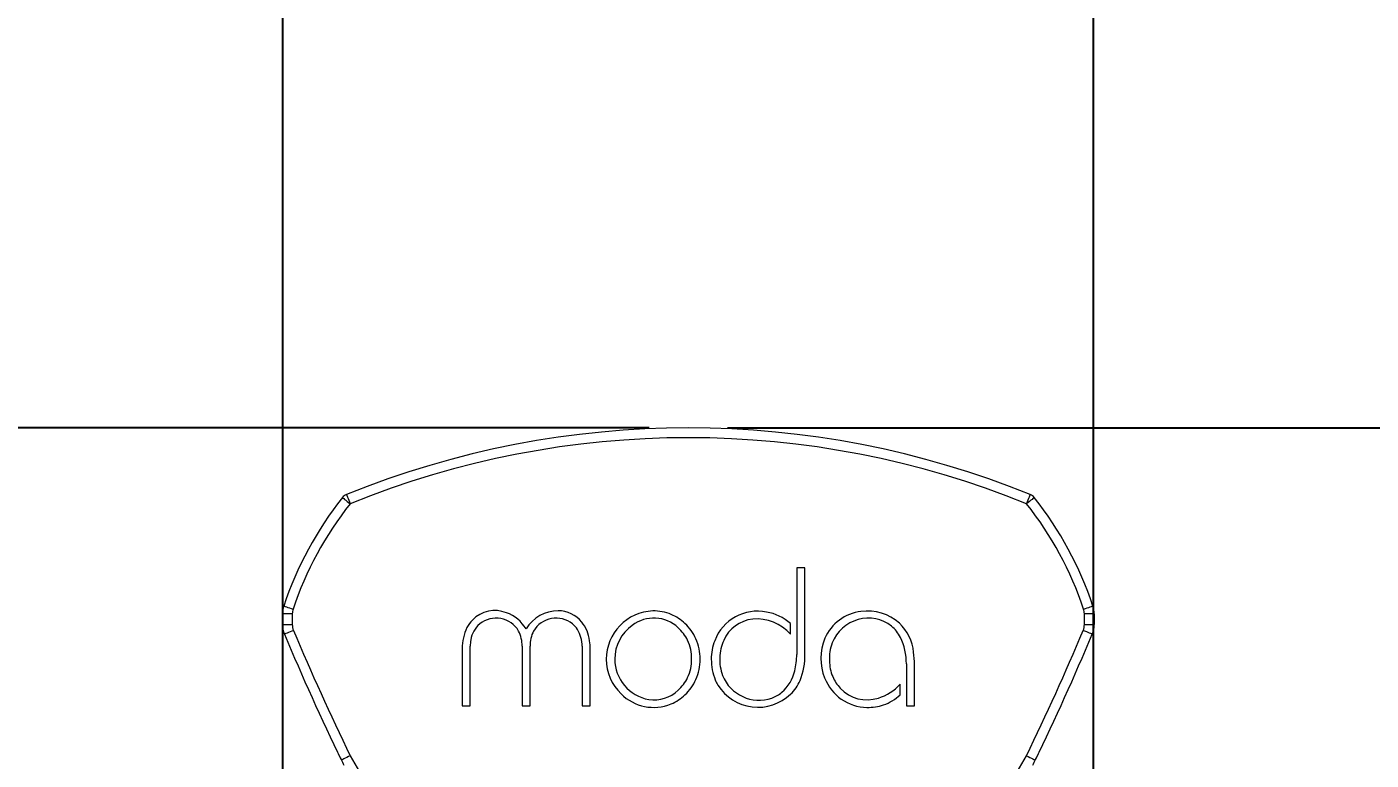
# Model space of a CAD drawing. Header units: inches. Extents: x 0.3 to 62.2, y -4.9 to 14.1.
# Drawn here: x 57.852 to 60.004, y 1.402 to 2.575 of the extents above; entities that cross this region are included whole.
import ezdxf

# ---------------------------------------------------------------- set-up
doc = ezdxf.new("R2010")
doc.units = ezdxf.units.IN
doc.header["$MEASUREMENT"] = 0
doc.layers.get('Defpoints').update_dxf_attribs({"color": 1})
doc.layers.add('Graze 2.0 Int', color=7, linetype='Continuous')
doc.styles.get("Standard").update_dxf_attribs({"font": 'Arial.ttf'})
doc.dimstyles.new('.1 DIM', dxfattribs={"dimscale": 0, "dimtxt": 0.3, "dimasz": 0.3, "dimexe": 0.18, "dimexo": 0.0625, "dimgap": 0.09, "dimtad": 0, "dimtih": 1, "dimtoh": 1, "dimdec": 5, "dimzin": 0, "dimdsep": 46, "dimlunit": 4, "dimtxsty": 'Standard', "dimcen": 0.09, "dimadec": 0, "dimazin": 0, "dimtfac": 1, "dimtdec": 5, "dimtofl": 0, "dimtmove": 0, "dimatfit": 3, "dimfxl": 1, "dimtolj": 1, "dimtzin": 0, "dimarcsym": 0})

# ---------------------------------------------------------------- blocks, each defined once
blk = doc.blocks.new('*D8')
at = {"layer": 'Defpoints', "color": 0, "lineweight": -2, "transparency": 16777216}
for p, q in [((55.7048, 2.2338), (55.7048, 2.5338)), ((58.8484, 1.9338), (55.5248, 1.9338)), ((58.8484, 0.0223), (55.5248, 0.0223)), ((55.7048, -0.2777), (55.7048, -0.5777))]:
    blk.add_line(p, q, dxfattribs=at)
at = {"layer": 'Defpoints', "color": 0, "transparency": 16777216}
for p in [(58.9109, 1.9338), (55.7048, 0.0223), (58.9109, 0.0223)]:
    blk.add_point(p, dxfattribs=at)
for points in [[(55.6548, 2.2338), (55.7548, 2.2338), (55.7048, 1.9338)], [(55.6548, -0.2777), (55.7548, -0.2777), (55.7048, 0.0223)]]:
    blk.add_solid(points, dxfattribs=at)
at = {"layer": 'Defpoints', "color": 0, "transparency": 16777216, "char_height": 0.3, "attachment_point": 5}
for s, insert in [('\\A1;1{\\H1x;\\S29/32;}"', (55.7048, 1.4209)), ('\\A1;[48.55 mm]', (55.7048, 0.6971))]:
    blk.add_mtext(s, dxfattribs=dict(at, insert=insert))
blk = doc.blocks.new('*D9')
at = {"layer": 'Defpoints', "color": 0, "lineweight": -2, "transparency": 16777216}
for p, q in [((61.1372, 2.2338), (61.1372, 2.5338)), ((58.9734, 1.9338), (61.3172, 1.9338)), ((58.9734, 0.3511), (61.3172, 0.3511)), ((61.1372, 0.0511), (61.1372, -0.2489))]:
    blk.add_line(p, q, dxfattribs=at)
at = {"layer": 'Defpoints', "color": 0, "transparency": 16777216}
for p in [(58.9109, 1.9338), (58.9109, 0.3511), (61.1372, 0.3511)]:
    blk.add_point(p, dxfattribs=at)
for points in [[(61.0872, 2.2338), (61.1872, 2.2338), (61.1372, 1.9338)], [(61.0872, 0.0511), (61.1872, 0.0511), (61.1372, 0.3511)]]:
    blk.add_solid(points, dxfattribs=at)
at = {"layer": 'Defpoints', "color": 0, "transparency": 16777216, "char_height": 0.3, "attachment_point": 5}
for s, insert in [('\\A1;1{\\H1x;\\S19/32;}"', (61.1372, 1.5853)), ('\\A1;[40.20 mm]', (61.1372, 0.8615))]:
    blk.add_mtext(s, dxfattribs=dict(at, insert=insert))
blk = doc.blocks.new('*D10')
at = {"layer": 'Defpoints', "color": 0, "lineweight": -2, "transparency": 16777216}
for p, q in [((58.262, 1.3605), (58.262, 3.5037)), ((59.5596, 1.3604), (59.5596, 3.5037)), ((58.262, 3.3237), (57.962, 3.3237)), ((59.2596, 3.3237), (58.562, 3.3237))]:
    blk.add_line(p, q, dxfattribs=at)
at = {"layer": 'Defpoints', "color": 0, "transparency": 16777216}
for p in [(58.262, 3.3237), (58.262, 1.298), (59.5596, 1.2979)]:
    blk.add_point(p, dxfattribs=at)
for points in [[(58.562, 3.3737), (58.562, 3.2737), (58.262, 3.3237)], [(59.2596, 3.3737), (59.2596, 3.2737), (59.5596, 3.3237)]]:
    blk.add_solid(points, dxfattribs=at)
at = {"layer": 'Defpoints', "color": 0, "transparency": 16777216, "char_height": 0.3, "attachment_point": 5}
for s, insert in [('\\A1;1{\\H1x;\\S5/16;}"', (56.8529, 3.7645)), ('\\A1;[32.96 mm]', (56.8529, 3.0428))]:
    blk.add_mtext(s, dxfattribs=dict(at, insert=insert))

msp = doc.modelspace()

# ---------------------------------------------------------------- linework, layer by layer
at = {"layer": 'Graze 2.0 Int', "color": 7, "linetype": 'Continuous', "lineweight": 15}
for p, q in [((59.097357, 1.709704), (59.084426, 1.709704)), ((59.084426, 1.709704), (59.084426, 1.571144)), ((59.097357, 1.572196), (59.097357, 1.709704)), ((58.277052, 1.636147), (58.261304, 1.636147)), ((58.261304, 1.618849), (58.261304, 1.636147)), ((58.277052, 1.636147), (58.277052, 1.618849)), ((59.544769, 1.618849), (59.544769, 1.636147)), ((59.560517, 1.636147), (59.544769, 1.636147)), ((59.560517, 1.636147), (59.560517, 1.618849)), ((58.261304, 1.618849), (58.277052, 1.618849)), ((59.074439, 1.603629), (59.074439, 1.620712)), ((59.544769, 1.618849), (59.560517, 1.618849)), ((58.549096, 1.580343), (58.549096, 1.489196)), ((58.561712, 1.489196), (58.561712, 1.584338)), ((58.644921, 1.584338), (58.644921, 1.489196)), ((58.657537, 1.489196), (58.657537, 1.584338)), ((58.740852, 1.584338), (58.740852, 1.489196)), ((58.753783, 1.489196), (58.753783, 1.580343)), ((59.259867, 1.556005), (59.259867, 1.489196)), ((59.272798, 1.489196), (59.272798, 1.555112)), ((59.249879, 1.506542), (59.249879, 1.523521)), ((58.549096, 1.489196), (58.561712, 1.489196)), ((58.644921, 1.489196), (58.657537, 1.489196)), ((58.740852, 1.489196), (58.753783, 1.489196)), ((59.259867, 1.489196), (59.272798, 1.489196))]:
    msp.add_line(p, q, dxfattribs=at)
at = {"layer": 'Graze 2.0 Int', "color": 7, "linetype": 'Continuous', "lineweight": 15, "flags": 128}
for points in [[(58.357216, 1.822232), (58.357453, 1.822044), (58.358156, 1.821488), (58.359297, 1.820585), (58.360833, 1.81937), (58.362704, 1.817889), (58.364839, 1.816199), (58.367156, 1.814366), (58.369565, 1.812459)], [(58.363648, 1.827054), (58.363762, 1.826773), (58.364099, 1.825943), (58.364646, 1.824594), (58.365381, 1.822779), (58.366278, 1.820567), (58.367301, 1.818044), (58.368411, 1.815306), (58.369565, 1.812459)], [(59.458172, 1.827054), (59.458058, 1.826773), (59.457722, 1.825943), (59.457175, 1.824594), (59.456439, 1.822779), (59.455543, 1.820567), (59.45452, 1.818044), (59.45341, 1.815306), (59.452256, 1.812459)], [(59.464605, 1.822232), (59.464367, 1.822044), (59.463665, 1.821488), (59.462523, 1.820585), (59.460988, 1.81937), (59.459116, 1.817889), (59.456981, 1.816199), (59.454665, 1.814366), (59.452256, 1.812459)], [(58.263327, 1.648605), (58.263614, 1.648509), (58.264464, 1.648226), (58.265845, 1.647765), (58.267702, 1.647145), (58.269966, 1.64639), (58.272549, 1.645529), (58.275351, 1.644594), (58.278266, 1.643622)], [(59.543555, 1.643622), (59.546469, 1.644594), (59.549272, 1.645529), (59.551854, 1.64639), (59.554118, 1.647145), (59.555976, 1.647765), (59.557357, 1.648226), (59.558207, 1.648509), (59.558494, 1.648605)], [(58.278899, 1.609692), (58.276067, 1.608501), (58.273344, 1.607355), (58.270834, 1.6063), (58.268635, 1.605375), (58.266829, 1.604615), (58.265488, 1.604051), (58.264662, 1.603704), (58.264383, 1.603587)], [(59.557438, 1.603587), (59.557159, 1.603704), (59.556333, 1.604051), (59.554991, 1.604615), (59.553186, 1.605375), (59.550986, 1.6063), (59.548476, 1.607355), (59.545753, 1.608501), (59.542921, 1.609692)], [(58.369709, 1.408968), (58.366945, 1.407627), (58.364287, 1.406338), (58.361837, 1.405149), (58.35969, 1.404108), (58.357928, 1.403253), (58.356619, 1.402618), (58.355812, 1.402227), (58.35554, 1.402095)], [(59.452111, 1.408968), (59.454875, 1.407627), (59.457534, 1.406338), (59.459983, 1.405149), (59.46213, 1.404108), (59.463892, 1.403253), (59.465202, 1.402618), (59.466008, 1.402227), (59.46628, 1.402095)]]:
    msp.add_lwpolyline(points, dxfattribs=at)
at = {"layer": 'Graze 2.0 Int', "color": 7, "linetype": 'Continuous', "lineweight": 15}
for centre, radius, start, end in [((58.91091, 0.477069), 1.456693, 67.933168, 112.066832), ((58.91091, 0.477069), 1.440945, 67.933168, 112.066832), ((58.804861, 1.467969), 0.570866, 141.642112, 161.553145), ((58.804861, 1.467969), 0.555118, 141.642112, 161.553145), ((58.369565, 1.812459), 0.015748, 112.066832, 141.642112), ((59.01696, 1.467969), 0.555118, 18.446855, 38.357888), ((59.452256, 1.812459), 0.015748, 38.357888, 67.933168), ((59.01696, 1.467969), 0.570866, 18.446855, 38.357888), ((58.300674, 1.636147), 0.03937, 161.553145, 180), ((58.300674, 1.636147), 0.023622, 161.553145, 180), ((58.601448, 1.590603), 0.050786, 68.854008, 135.366819), ((58.599454, 1.581396), 0.06011, 30.533287, 70.247164), ((58.70315, 1.580464), 0.060714, 90.461173, 148.779075), ((58.702163, 1.591856), 0.049322, 39.247711, 89.421202), ((58.857172, 1.563189), 0.077706, 92.171178, 179.715254), ((58.855415, 1.56924), 0.071609, 66.915338, 90.949514), ((59.022032, 1.566484), 0.073966, 78.994746, 158.808865), ((59.022434, 1.561438), 0.078854, 48.737641, 79.981966), ((59.19619, 1.567596), 0.072883, 97.066929, 156.220783), ((59.198252, 1.566347), 0.074401, 47.335631, 98.524641), ((59.521147, 1.636147), 0.023622, 0, 18.446855), ((59.521147, 1.636147), 0.03937, 0, 18.446855), ((58.300674, 1.618849), 0.03937, 180, 202.809805), ((58.300674, 1.618849), 0.023622, 180, 202.809805), ((58.624262, 1.581582), 0.075177, 154.241603, 180.944391), ((58.600683, 1.591352), 0.049715, 135.361205, 152.572513), ((58.604527, 1.58804), 0.042351, 130.577296, 171.294841), ((58.602802, 1.588235), 0.041098, 78.774026, 128.927426), ((58.603998, 1.588512), 0.040609, 29.727346, 80.353325), ((58.699457, 1.587075), 0.042194, 51.740861, 149.250158), ((58.700656, 1.590201), 0.03901, 32.547555, 50.281104), ((58.695138, 1.586642), 0.058063, 6.484675, 38.846245), ((58.859242, 1.56354), 0.066215, 125.147179, 179.697097), ((58.855656, 1.57236), 0.056979, 46.785315, 127.304534), ((58.854371, 1.566532), 0.07451, 46.598391, 66.993246), ((58.850553, 1.564998), 0.065851, 25.958936, 47.936217), ((58.853092, 1.564959), 0.076531, 24.099558, 46.712272), ((59.019774, 1.570915), 0.057028, 95.894491, 156.397724), ((59.020429, 1.555779), 0.072157, 41.539629, 95.1781), ((59.199504, 1.566398), 0.062846, 105.360138, 158.385381), ((59.199607, 1.572062), 0.057435, 50.667014, 106.956054), ((59.198096, 1.571311), 0.058977, 27.487768, 49.993805), ((59.197055, 1.566818), 0.074875, 6.003722, 46.417021), ((59.521147, 1.618849), 0.023622, 337.190195, 0), ((59.521147, 1.618849), 0.03937, 337.190195, 0), ((62.07496, 3.206173), 4.133859, 202.809805, 205.875373), ((62.07496, 3.206173), 4.11811, 202.809805, 205.875373), ((58.623732, 1.583602), 0.062025, 169.927508, 179.320129), ((58.593695, 1.585228), 0.051234, 359.004392, 27.202253), ((58.708763, 1.585228), 0.051234, 152.797861, 180.995722), ((58.689974, 1.584904), 0.050881, 359.362857, 31.103498), ((58.653643, 1.579385), 0.100144, 0.548261, 7.929301), ((58.847074, 1.564708), 0.069118, 359.321925, 24.912425), ((58.849553, 1.563898), 0.080196, 359.769115, 23.759088), ((59.028311, 1.564163), 0.080659, 158.883731, 180.417665), ((59.031485, 1.564737), 0.07024, 155.604677, 178.873341), ((59.204478, 1.564917), 0.081552, 156.845868, 202.469571), ((59.165956, 1.557449), 0.093922, 359.119595, 25.939714), ((55.74686, 3.206173), 4.11811, 334.124627, 337.190195), ((55.74686, 3.206173), 4.133859, 334.124627, 337.190195), ((58.973323, 1.571587), 0.111105, 346.203199, 359.771467), ((58.991329, 1.568891), 0.106079, 338.122611, 1.78498), ((59.210346, 1.564324), 0.073719, 159.990854, 182.524809), ((59.127634, 1.555426), 0.145164, 359.876008, 7.609835), ((58.856537, 1.56376), 0.077071, 180.137514, 226.198625), ((58.859265, 1.564283), 0.066238, 180.339491, 259.902621), ((58.847484, 1.563139), 0.068707, 335.013456, 0.626816), ((58.849913, 1.563333), 0.079836, 336.187094, 0.173667), ((59.033145, 1.562759), 0.085495, 179.453231, 202.318522), ((59.03505, 1.562859), 0.073863, 177.47095, 199.990379), ((59.208022, 1.562574), 0.071339, 181.2028, 202.154371), ((58.849687, 1.563387), 0.066826, 312.311247, 334.022586), ((58.85214, 1.56296), 0.07765, 313.475523, 335.775443), ((59.019423, 1.558378), 0.071147, 203.251134, 210.877366), ((59.024171, 1.560953), 0.063017, 201.743946, 289.018133), ((59.018412, 1.559359), 0.06441, 310.884741, 347.201601), ((59.026122, 1.557387), 0.069543, 314.235499, 336.236851), ((59.198318, 1.560659), 0.074249, 201.249615, 268.834879), ((59.199308, 1.559976), 0.062294, 202.963631, 223.55083), ((58.855353, 1.560214), 0.07371, 224.955347, 292.442191), ((58.856136, 1.553937), 0.055519, 261.209628, 313.954039), ((58.855089, 1.559292), 0.072961, 292.910665, 313.777006), ((59.022375, 1.562484), 0.075815, 212.396267, 313.57719), ((59.025184, 1.552915), 0.055112, 290.745574, 309.947316), ((59.196876, 1.556943), 0.058445, 223.038789, 288.266981), ((59.192651, 1.575146), 0.077073, 287.007764, 317.946327), ((59.196776, 1.564262), 0.078432, 289.78336, 312.614841), ((59.198621, 1.563653), 0.07725, 268.655387, 288.648413), ((58.742727, 1.595629), 0.432861, 205.033227, 207.759808), ((59.079094, 1.595629), 0.432861, 332.240192, 334.966773)]:
    msp.add_arc(centre, radius, start, end, dxfattribs=at)
for points, knots in [([(58.369709, 1.408968), (58.379403, 1.391639), (58.398813, 1.356938), (58.441, 1.308074), (58.491043, 1.260207), (58.54361, 1.226538), (58.582873, 1.210753), (58.599888, 1.209615), (58.603824, 1.209352)], [0, 0, 0, 0, 0.1871871, 0.37483622, 0.60756876, 0.83918683, 0.96280401, 1, 1, 1, 1]), ([(59.217997, 1.209352), (59.221933, 1.209615), (59.238948, 1.210753), (59.278211, 1.226538), (59.330778, 1.260207), (59.380821, 1.308074), (59.423007, 1.356938), (59.442418, 1.391639), (59.452111, 1.408968)], [0, 0, 0, 0, 0.03719593, 0.16081317, 0.39243123, 0.62516378, 0.8128129, 1, 1, 1, 1])]:
    msp.add_open_spline(points, degree=3, knots=knots, dxfattribs=at)

# ---------------------------------------------------------------- dimensions: what is measured, and where the dimension line sits
at = {"layer": 'Defpoints'}
for base, p1, p2, angle, picture, middle in [((58.262029, 3.323713), (59.559599, 1.297922), (58.261982, 1.297952), 179.998671, '*D10', (56.852912, 3.32372)), ((55.704784, 0.022344), (58.91091, 1.933762), (58.91091, 0.022344), 270, '*D8', (55.704784, 0.978053)), ((61.137172, 0.351085), (58.91091, 1.933762), (58.91091, 0.351085), 270, '*D9', (61.137172, 1.142423))]:
    dim = msp.add_linear_dim(base=base, p1=p1, p2=p2, angle=angle, dimstyle='.1 DIM', override={"dimscale": 1, "dimpost": '\\X'}, dxfattribs=at)
    dim.commit()
    dim.dimension.update_dxf_attribs({"geometry": picture, "text_midpoint": middle, "dimtype": 161})

doc.saveas('drawing.dxf')
